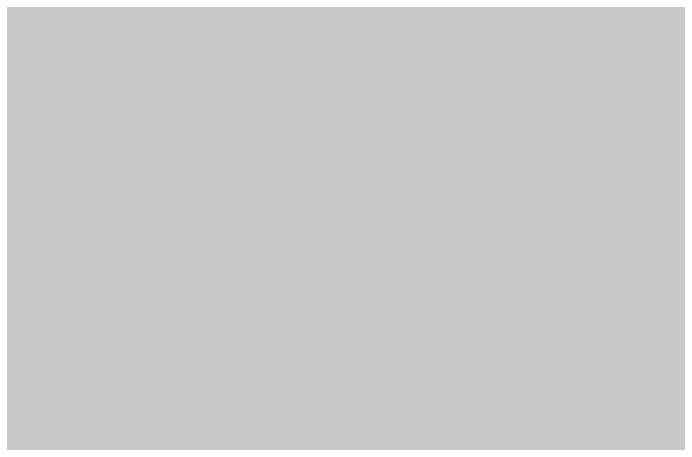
# Model space of a CAD drawing. Header units: millimetres. Extents: x -11 to 223, y -88 to 3.
# Drawn here: x 27.9727 to 28.0436, y -18.3502 to -18.3043 of the extents above; entities that cross this region are included whole.
import ezdxf

# ---------------------------------------------------------------- set-up
doc = ezdxf.new("R2010")
doc.units = ezdxf.units.MM
doc.header["$MEASUREMENT"] = 0
doc.layers.add('Bottom-Layer', color=7, linetype='Continuous', true_color=0x0000ff)
doc.layers.add('Top-Layer', color=7, linetype='Continuous', true_color=0xff0000)

msp = doc.modelspace()

# ---------------------------------------------------------------- hatches: boundary and pattern name
at = {"layer": 'Bottom-Layer'}
msp.add_hatch(color=256, dxfattribs=at).paths.add_polyline_path([(-10.335281, 1.978664), (-0.38039, 1.978664), (-0.84578, 1.726733), (-1.195487, 1.329541), (-1.386452, 0.835994), (-1.395162, 0.306862), (-1.220545, -0.192703), (-0.884101, -0.60119), (-0.427256, -0.868302), (0.093739, -0.961151), (1.793739, -0.961151), (2.314734, -0.868302), (2.771579, -0.60119), (3.108023, -0.192703), (3.28264, 0.306862), (3.27393, 0.835994), (3.082964, 1.329541), (2.733257, 1.726733), (2.267868, 1.978664), (222.628905, 1.978664), (222.628905, -87.475235), (-10.335281, -87.475235)])
at = {"layer": 'Top-Layer'}
msp.add_hatch(color=256, dxfattribs=at).paths.add_polyline_path([(-10.335281, 1.978664), (-0.38039, 1.978664), (-0.84578, 1.726733), (-1.195487, 1.329541), (-1.386452, 0.835994), (-1.395162, 0.306862), (-1.220545, -0.192703), (-0.884101, -0.60119), (-0.427256, -0.868302), (0.093739, -0.961151), (1.793739, -0.961151), (2.314734, -0.868302), (2.771579, -0.60119), (3.108023, -0.192703), (3.28264, 0.306862), (3.27393, 0.835994), (3.082964, 1.329541), (2.733257, 1.726733), (2.267868, 1.978664), (222.628905, 1.978664), (222.628905, -87.475235), (-10.335281, -87.475235)])

# ---------------------------------------------------------------- linework, layer by layer
at = {"layer": 'Bottom-Layer', "const_width": 0.0508}
msp.add_lwpolyline([(5.382151, -41.04084), (5.382151, -24.31249), (5.786651, -24.041287), (6.057855, -23.636787), (7.963416, -23.636787), (8.149072, -23.599858), (8.306463, -23.494692), (20.359067, -11.442088), (23.587122, -11.442088), (23.668051, -11.43529), (23.746712, -11.415088), (34.997514, -11.415088), (24.424843, -21.987759), (23.944067, -21.893507), (23.463742, -21.990037), (23.056705, -22.262708), (22.784677, -22.670176), (22.688907, -23.150652), (22.783918, -23.631279), (23.055302, -24.039176), (23.461908, -24.31249), (23.461908, -41.04084)], dxfattribs=at)
at = {"layer": 'Top-Layer', "const_width": 0.0508}
msp.add_lwpolyline([(7.181902, -18.519177), (10.54327, -18.519177), (15.531985, -23.507893), (15.689376, -23.613058), (15.875032, -23.649987), (20.900178, -23.649987), (21.085833, -23.613058), (21.243224, -23.507893), (24.287934, -20.463183), (24.834989, -20.463183), (25.014059, -20.415201), (25.145148, -20.284112), (25.193129, -20.105042), (25.193129, -19.557988), (26.46054, -18.290577), (29.517107, -18.290577), (33.794622, -22.568091)], dxfattribs=at)

doc.saveas('drawing.dxf')
